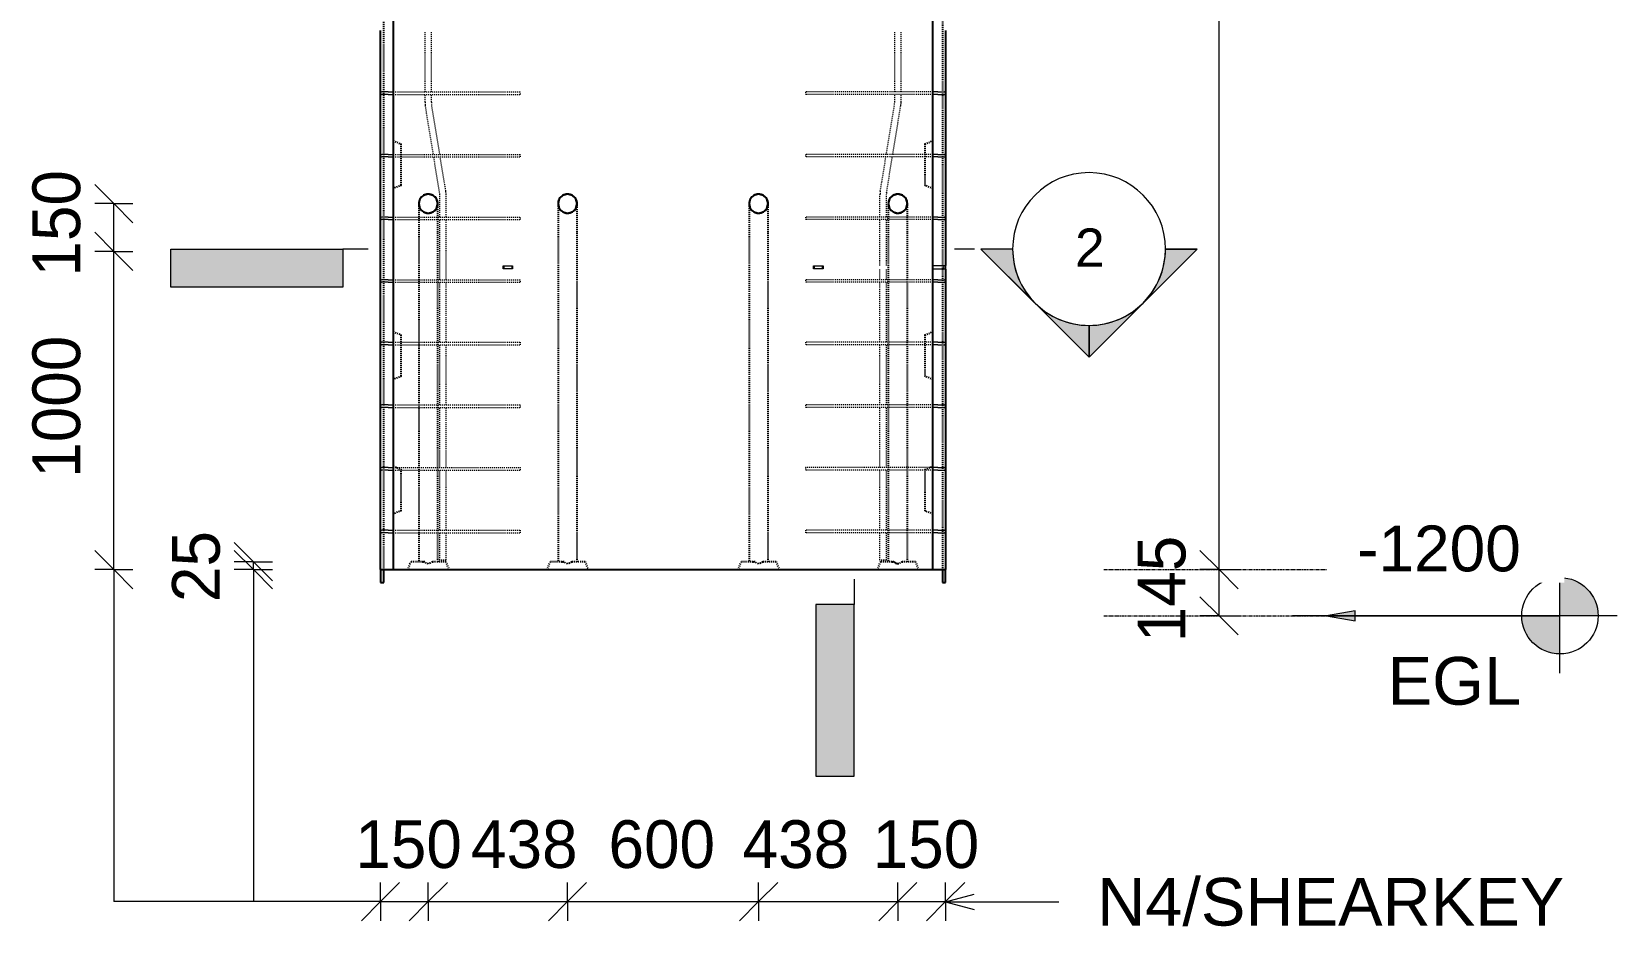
# Model space of a CAD drawing. Header units: millimetres. Extents: x -7053 to 9803, y -2516 to 13195.
# Drawn here: x -1802 to 3179, y -2516 to 295 of the extents above; entities that cross this region are included whole.
import ezdxf

# ---------------------------------------------------------------- set-up
doc = ezdxf.new("R2010")
doc.units = ezdxf.units.MM
doc.linetypes.add('Dash', pattern=[6.36, 3.18, -3.18])
doc.linetypes.add('Overhead', pattern=[3.97, 2.38, -1.59])
for name, color, linetype, lineweight in [('A-ANNO-DIMS', 211, 'Continuous', 9), ('A-ANNO-DIMS-60', 211, 'Continuous', 9), ('A-DETL-MBND', 5, 'Continuous', 18), ('A-FLOR-OVHD', 1, 'Overhead', 18), ('A-GENM', 13, 'Continuous', 18), ('A-WALL', 113, 'Continuous', 25), ('A-WALL-HDLN', 110, 'Dash', 25), ('G-ANNO-DIMS', 111, 'Continuous', 9), ('G-ANNO-SYMB', 111, 'Continuous', 9), ('G-ANNO-TEXT', 231, 'Continuous', 9), ('S-RBAR', 171, 'Continuous', 18)]:
    doc.layers.add(name, color=color, linetype=linetype, lineweight=lineweight)
doc.styles.add('Arial', font='arial.ttf', dxfattribs={"height": 120})
doc.styles.add('Arial_1', font='arial.ttf', dxfattribs={"height": 150})
doc.styles.add('Arial_2', font='arial.ttf', dxfattribs={"height": 144})
doc.styles.add('Nirmala UI Semilight', font='NirmalaS.ttf', dxfattribs={"height": 150})
doc.dimstyles.new('Arrow_Filled_-_2_5_NI_UI', dxfattribs={"dimscale": 304.8, "dimtxt": 157.104592, "dimasz": 0.393701, "dimexe": 0.19685, "dimexo": 0.0625, "dimgap": 0.19685, "dimtad": 1, "dimdec": 0, "dimzin": 0, "dimdsep": 46, "dimtxsty": 'Nirmala UI Semilight', "dimblk1": 'OBLIQUE', "dimblk2": 'OBLIQUE', "dimsah": 1, "dimcen": 0.09, "dimazin": 0, "dimtfac": 1, "dimtdec": 4, "dimtix": 1, "dimtmove": 0, "dimatfit": 3, "dimfxl": 0.19685, "dimfxlon": 1, "dimtvp": 1, "dimtolj": 1, "dimtzin": 0, "dimarcsym": 2})
doc.dimstyles.new('Arrow_Filled_-_2_5_NI_UI_1', dxfattribs={"dimscale": 304.8, "dimtxt": 157.104592, "dimasz": 0.393701, "dimexe": 0.19685, "dimexo": 0.0625, "dimgap": 0.19685, "dimtad": 1, "dimdec": 0, "dimzin": 0, "dimdsep": 46, "dimtxsty": 'Nirmala UI Semilight', "dimblk1": 'OBLIQUE', "dimblk2": 'OBLIQUE', "dimsah": 1, "dimcen": 0.09, "dimazin": 0, "dimtfac": 1, "dimtdec": 4, "dimtix": 1, "dimtmove": 2, "dimatfit": 3, "dimfxl": 0.19685, "dimfxlon": 1, "dimtvp": 1, "dimtolj": 1, "dimtzin": 0, "dimarcsym": 2})

# ---------------------------------------------------------------- blocks, each defined once
blk = doc.blocks.new('RR spread anchor face based - RR-SA-2_5-150-1726819-Elevation Front')
at = {"layer": 'A-GENM'}
for p, q in [((-326.2, 6755), (-323.7, 6755)), ((-326.2, 6745), (-326.2, 6755)), ((-323.7, 6745), (-326.2, 6745)), ((-323.7, 6755), (-298.7, 6755)), ((-323.7, 6755), (-323.7, 6745)), ((-298.7, 6745), (-323.7, 6745)), ((-298.7, 6755), (-296.2, 6755)), ((-298.7, 6755), (-298.7, 6745)), ((-296.2, 6745), (-298.7, 6745)), ((-296.2, 6755), (-296.2, 6745))]:
    blk.add_line(p, q, dxfattribs=at)
blk = doc.blocks.new('RR spread anchor face based - RR-SA-4_0-320-1726835-Elevation Front')
at = {"layer": 'A-GENM'}
for p, q in [((1028.8, 6756), (1063.8, 6756)), ((1063.8, 6744), (1028.8, 6744)), ((1063.8, 6756), (1068.8, 6756)), ((1063.8, 6744), (1063.8, 6756)), ((1068.8, 6744), (1063.8, 6744)), ((1068.8, 6756), (1068.8, 6744))]:
    blk.add_line(p, q, dxfattribs=at)
blk = doc.blocks.new('Detail View - M_Section Tail - Filled Horizontal-14034-Elevation Front')
at = {"layer": 'G-ANNO-SYMB'}
blk.add_hatch(color=256, dxfattribs=at).paths.add_polyline_path([(-824.4, -507.6), (-824.4, -387.6), (-1364.4, -387.6), (-1364.4, -507.6)])
for p, q in [((-1364.4, -507.6), (-1364.4, -387.6)), ((-1364.4, -387.6), (-824.4, -387.6)), ((-824.4, -387.6), (-824.4, -507.6)), ((-824.4, -507.6), (-1364.4, -507.6))]:
    blk.add_line(p, q, dxfattribs=at)
blk = doc.blocks.new('Detail View - M_Section Head - Filled SHOP DWG-1002450-Elevation Front')
at = {"layer": 'G-ANNO-SYMB'}
h = blk.add_hatch(color=256, dxfattribs=at)
edge = h.paths.add_edge_path()
edge.add_line((1179.9, -387.6), (1279.3, -387.6))
edge.add_arc((1519.3, -387.6), 240, 180, 225)
edge.add_line((1349.6, -557.4), (1179.9, -387.6))
h = blk.add_hatch(color=256, dxfattribs=at)
edge = h.paths.add_edge_path()
edge.add_line((1858.7, -387.6), (1689, -557.4))
edge.add_arc((1519.3, -387.6), 240, 315, 360)
edge.add_line((1759.3, -387.6), (1858.7, -387.6))
h = blk.add_hatch(color=256, dxfattribs=at)
edge = h.paths.add_edge_path()
edge.add_line((1519.3, -727.1), (1349.6, -557.4))
edge.add_arc((1519.3, -387.6), 240, 225, 270)
edge.add_line((1519.3, -627.6), (1519.3, -727.1))
h = blk.add_hatch(color=256, dxfattribs=at)
edge = h.paths.add_edge_path()
edge.add_line((1519.3, -727.1), (1519.3, -627.6))
edge.add_arc((1519.3, -387.6), 240, 270, 315)
edge.add_line((1689, -557.4), (1519.3, -727.1))
for p, q in [((1519.3, -727.1), (1179.9, -387.6)), ((1279.3, -387.6), (1179.9, -387.6)), ((1179.9, -387.6), (1349.6, -557.4)), ((1279.3, -387.6), (1179.9, -387.6)), ((1519.3, -727.1), (1858.7, -387.6)), ((1689, -557.4), (1858.7, -387.6)), ((1759.3, -387.6), (1858.7, -387.6)), ((1858.7, -387.6), (1759.3, -387.6)), ((1349.6, -557.4), (1519.3, -727.1)), ((1519.3, -727.1), (1689, -557.4)), ((1519.3, -627.6), (1519.3, -727.1)), ((1519.3, -727.1), (1519.3, -627.6))]:
    blk.add_line(p, q, dxfattribs=at)
for start, end in [(360, 180), (180, 360), (180, 225), (315, 0), (225, 270), (270, 315)]:
    blk.add_arc((1519.3, -387.6), 240, start, end, dxfattribs=at)
blk = doc.blocks.new('DIMBLOCK66-Elevation Front')
at = {"layer": 'A-ANNO-DIMS-60'}
for p, q in [((-1543.9, -395), (-1603.9, -335)), ((-1543.9, -395), (-1603.9, -395)), ((-1543.9, -1395), (-1543.9, -395)), ((-1543.9, -395), (-1483.9, -455)), ((-1543.9, -395), (-1483.9, -395)), ((-1543.9, -1395), (-1603.9, -1335)), ((-1543.9, -1395), (-1603.9, -1395)), ((-1543.9, -1395), (-1483.9, -1455)), ((-1543.9, -1395), (-1483.9, -1395))]:
    blk.add_line(p, q, dxfattribs=at)
at = {"layer": 'A-ANNO-DIMS-60', "color": 0, "insert": (-1799.6, -1106.4), "char_height": 150, "width": 507.305, "attachment_point": 1, "rotation": 90, "line_spacing_factor": 1.142579, "style": 'Nirmala UI Semilight'}
blk.add_mtext('1000', dxfattribs=at)
blk = doc.blocks.new('_Oblique')
at = {"color": 0, "linetype": 'ByBlock', "lineweight": -2}
blk.add_line((-0.5, -0.5), (0.5, 0.5), dxfattribs=at)
blk = doc.blocks.new('DIMBLOCK67-Elevation Front')
at = {"layer": 'A-ANNO-DIMS-60'}
for p, q in [((-1543.9, -245), (-1603.9, -185)), ((-1543.9, -245), (-1603.9, -245)), ((-1543.9, -395), (-1543.9, -245)), ((-1543.9, -245), (-1483.9, -305)), ((-1543.9, -245), (-1483.9, -245)), ((-1543.9, -395), (-1603.9, -335)), ((-1543.9, -395), (-1603.9, -395)), ((-1543.9, -395), (-1483.9, -455)), ((-1543.9, -395), (-1483.9, -395))]:
    blk.add_line(p, q, dxfattribs=at)
at = {"layer": 'A-ANNO-DIMS-60', "color": 0, "insert": (-1799.6, -474.2), "char_height": 150, "width": 370.196, "attachment_point": 1, "rotation": 90, "line_spacing_factor": 1.142579, "style": 'Nirmala UI Semilight'}
blk.add_mtext('150', dxfattribs=at)
blk = doc.blocks.new('DIMBLOCK68-Elevation Front')
at = {"layer": 'A-ANNO-DIMS-60'}
for p, q in [((-1105.4, -1370), (-1165.4, -1310)), ((-1105.4, -1395), (-1165.4, -1335)), ((-1105.4, -1370), (-1165.4, -1370)), ((-1105.4, -1395), (-1105.4, -1370)), ((-1105.4, -1370), (-1045.4, -1430)), ((-1105.4, -1370), (-1045.4, -1370)), ((-1105.4, -1395), (-1165.4, -1395)), ((-1105.4, -1395), (-1045.4, -1455)), ((-1105.4, -1395), (-1045.4, -1395))]:
    blk.add_line(p, q, dxfattribs=at)
at = {"layer": 'A-ANNO-DIMS-60', "color": 0, "insert": (-1361.1, -1496.8), "char_height": 150, "width": 274.219, "attachment_point": 1, "rotation": 90, "line_spacing_factor": 1.142579, "style": 'Nirmala UI Semilight'}
blk.add_mtext('25', dxfattribs=at)
blk = doc.blocks.new('DIMBLOCK69-Elevation Front')
at = {"layer": 'A-ANNO-DIMS-60'}
for p, q in [((-706.2, -2438.1), (-646.2, -2378.1)), ((-706.2, -2438.1), (-706.2, -2378.1)), ((-556.2, -2438.1), (-496.2, -2378.1)), ((-556.2, -2438.1), (-556.2, -2378.1)), ((-706.2, -2438.1), (-766.2, -2498.1)), ((-706.2, -2438.1), (-556.2, -2438.1)), ((-706.2, -2438.1), (-706.2, -2498.1)), ((-556.2, -2438.1), (-616.2, -2498.1)), ((-556.2, -2438.1), (-556.2, -2498.1))]:
    blk.add_line(p, q, dxfattribs=at)
at = {"layer": 'A-ANNO-DIMS-60', "color": 0, "insert": (-785.4, -2182.4), "char_height": 150, "width": 370.196, "attachment_point": 1, "line_spacing_factor": 1.142579, "style": 'Nirmala UI Semilight'}
blk.add_mtext('150', dxfattribs=at)
blk = doc.blocks.new('DIMBLOCK70-Elevation Front')
at = {"layer": 'A-ANNO-DIMS-60'}
for p, q in [((-556.2, -2438.1), (-496.2, -2378.1)), ((-556.2, -2438.1), (-556.2, -2378.1)), ((-118.7, -2438.1), (-58.7, -2378.1)), ((-118.7, -2438.1), (-118.7, -2378.1)), ((-556.2, -2438.1), (-616.2, -2498.1)), ((-556.2, -2438.1), (-118.7, -2438.1)), ((-556.2, -2438.1), (-556.2, -2498.1)), ((-118.7, -2438.1), (-178.7, -2498.1)), ((-118.7, -2438.1), (-118.7, -2498.1))]:
    blk.add_line(p, q, dxfattribs=at)
at = {"layer": 'A-ANNO-DIMS-60', "color": 0, "insert": (-421.9, -2182.4), "char_height": 150, "width": 414.756, "attachment_point": 1, "line_spacing_factor": 1.142579, "style": 'Nirmala UI Semilight'}
blk.add_mtext('438', dxfattribs=at)
blk = doc.blocks.new('DIMBLOCK71-Elevation Front')
at = {"layer": 'A-ANNO-DIMS-60'}
for p, q in [((-118.7, -2438.1), (-58.7, -2378.1)), ((-118.7, -2438.1), (-118.7, -2378.1)), ((481.3, -2438.1), (541.3, -2378.1)), ((481.3, -2438.1), (481.3, -2378.1)), ((-118.7, -2438.1), (-178.7, -2498.1)), ((-118.7, -2438.1), (481.3, -2438.1)), ((-118.7, -2438.1), (-118.7, -2498.1)), ((481.3, -2438.1), (421.3, -2498.1)), ((481.3, -2438.1), (481.3, -2498.1))]:
    blk.add_line(p, q, dxfattribs=at)
at = {"layer": 'A-ANNO-DIMS-60', "color": 0, "insert": (9.9, -2182.4), "char_height": 150, "width": 411.328, "attachment_point": 1, "line_spacing_factor": 1.142579, "style": 'Nirmala UI Semilight'}
blk.add_mtext('600', dxfattribs=at)
blk = doc.blocks.new('DIMBLOCK72-Elevation Front')
at = {"layer": 'A-ANNO-DIMS-60'}
for p, q in [((481.3, -2438.1), (541.3, -2378.1)), ((481.3, -2438.1), (481.3, -2378.1)), ((918.8, -2438.1), (978.8, -2378.1)), ((918.8, -2438.1), (918.8, -2378.1)), ((481.3, -2438.1), (421.3, -2498.1)), ((481.3, -2438.1), (918.8, -2438.1)), ((481.3, -2438.1), (481.3, -2498.1)), ((918.8, -2438.1), (858.8, -2498.1)), ((918.8, -2438.1), (918.8, -2498.1))]:
    blk.add_line(p, q, dxfattribs=at)
at = {"layer": 'A-ANNO-DIMS-60', "color": 0, "insert": (431.3, -2182.4), "char_height": 150, "width": 414.756, "attachment_point": 1, "line_spacing_factor": 1.142579, "style": 'Nirmala UI Semilight'}
blk.add_mtext('438', dxfattribs=at)
blk = doc.blocks.new('DIMBLOCK73-Elevation Front')
at = {"layer": 'A-ANNO-DIMS-60'}
for p, q in [((918.8, -2438.1), (978.8, -2378.1)), ((918.8, -2438.1), (918.8, -2378.1)), ((1068.8, -2438.1), (1128.8, -2378.1)), ((1068.8, -2438.1), (1068.8, -2378.1)), ((918.8, -2438.1), (858.8, -2498.1)), ((918.8, -2438.1), (1068.8, -2438.1)), ((918.8, -2438.1), (918.8, -2498.1)), ((1068.8, -2438.1), (1008.8, -2498.1)), ((1068.8, -2438.1), (1068.8, -2498.1))]:
    blk.add_line(p, q, dxfattribs=at)
at = {"layer": 'A-ANNO-DIMS-60', "color": 0, "insert": (839.6, -2182.4), "char_height": 150, "width": 370.196, "attachment_point": 1, "line_spacing_factor": 1.142579, "style": 'Nirmala UI Semilight'}
blk.add_mtext('150', dxfattribs=at)
blk = doc.blocks.new('DIMBLOCK79-Elevation Front')
at = {"layer": 'A-ANNO-DIMS-60'}
for p, q in [((1927.7, -1395), (1867.7, -1335)), ((1927.7, -1395), (1867.7, -1395)), ((1927.7, -1540), (1927.7, -1395)), ((1927.7, -1395), (1987.7, -1455)), ((1927.7, -1395), (1987.7, -1395)), ((1927.7, -1540), (1867.7, -1480)), ((1927.7, -1540), (1867.7, -1540)), ((1927.7, -1540), (1987.7, -1600)), ((1927.7, -1540), (1987.7, -1540))]:
    blk.add_line(p, q, dxfattribs=at)
at = {"layer": 'A-ANNO-DIMS-60', "color": 0, "insert": (1672, -1623.2), "char_height": 150, "width": 373.623, "attachment_point": 1, "rotation": 90, "line_spacing_factor": 1.142579, "style": 'Nirmala UI Semilight'}
blk.add_mtext('145', dxfattribs=at)
blk = doc.blocks.new('DIMBLOCK80-Elevation Front')
at = {"layer": 'A-ANNO-DIMS-60'}
for p, q in [((1927.7, 3660), (1867.7, 3720)), ((1927.7, 3660), (1867.7, 3660)), ((1927.7, -1395), (1927.7, 3660)), ((1927.7, 3660), (1987.7, 3600)), ((1927.7, 3660), (1987.7, 3660)), ((1927.7, -1395), (1867.7, -1335)), ((1927.7, -1395), (1867.7, -1395)), ((1927.7, -1395), (1987.7, -1455)), ((1927.7, -1395), (1987.7, -1395))]:
    blk.add_line(p, q, dxfattribs=at)
at = {"layer": 'A-ANNO-DIMS-60', "color": 0, "insert": (1672, 904), "char_height": 150, "width": 548.438, "attachment_point": 1, "rotation": 90, "line_spacing_factor": 1.142579, "style": 'Nirmala UI Semilight'}
blk.add_mtext('5055', dxfattribs=at)
blk = doc.blocks.new('Spot Elevations - M_Spot Elevation - Target Filled-10609-Elevation Front')
at = {"layer": 'G-ANNO-DIMS'}
h = blk.add_hatch(color=256, dxfattribs=at)
edge = h.paths.add_edge_path()
edge.add_line((2998.6, -1540), (3118.6, -1540))
edge.add_arc((2998.6, -1540), 120, 0, 90)
edge.add_line((2998.6, -1420), (2998.6, -1540))
h = blk.add_hatch(color=256, dxfattribs=at)
edge = h.paths.add_edge_path()
edge.add_line((2998.6, -1540), (2878.6, -1540))
edge.add_arc((2998.6, -1540), 120, 180, 270)
edge.add_line((2998.6, -1660), (2998.6, -1540))
for p, q in [((2998.6, -1720), (2998.6, -1360)), ((3178.6, -1540), (2158.6, -1540))]:
    blk.add_line(p, q, dxfattribs=at)
blk.add_circle((2998.6, -1540), 120, dxfattribs=at)

msp = doc.modelspace()

# ---------------------------------------------------------------- hatches: boundary and pattern name
at = {"layer": 'G-ANNO-DIMS'}
msp.add_hatch(color=256, dxfattribs=at).paths.add_polyline_path([(2265.3, -1540), (2355.3, -1555.9), (2355.3, -1524.1)])

# ---------------------------------------------------------------- linework, layer by layer
at = {"layer": 'A-DETL-MBND'}
for p, q in [((-1543.9, -1395), (-1543.9, -2438.1)), ((-1105.4, -1395), (-1105.4, -2438.1)), ((-706.2, -2438.1), (-1543.9, -2438.1))]:
    msp.add_line(p, q, dxfattribs=at)
at = {"layer": 'A-FLOR-OVHD'}
for p, q in [((1565.3, -1395), (2265.3, -1395)), ((1565.3, -1540), (2265.3, -1540))]:
    msp.add_line(p, q, dxfattribs=at)
at = {"layer": 'A-GENM', "lineweight": 25}
for p, q in [((-706.2, -1395), (-706.2, -1435)), ((-706.2, -1435), (-696.2, -1435)), ((-696.2, -1435), (-696.2, -1395)), ((1058.8, -1395), (1058.8, -1435)), ((1058.8, -1435), (1068.8, -1435)), ((1068.8, -1435), (1068.8, -1395))]:
    msp.add_line(p, q, dxfattribs=at)
at = {"layer": 'A-WALL'}
for p, q in [((-666.2, 7060), (-666.2, -1395)), ((1028.8, -1395), (1028.8, 7060)), ((-706.2, 102.8), (-706.2, 298.8)), ((1068.8, 298.8), (1068.8, 102.8)), ((-706.2, -94), (-706.2, 102.1)), ((1068.8, 102.1), (1068.8, -94)), ((-706.2, -290.7), (-706.2, -94.7)), ((1068.8, -94.7), (1068.8, -290.7)), ((-706.2, -487.5), (-706.2, -291.5)), ((1068.8, -291.5), (1068.8, -439)), ((-706.2, -684.3), (-706.2, -488.3)), ((1068.8, -451), (1068.8, -487.5)), ((1068.8, -488.3), (1068.8, -684.3)), ((-706.2, -881.1), (-706.2, -685)), ((1068.8, -685), (1068.8, -881.1)), ((-706.2, -1077.8), (-706.2, -881.8)), ((1068.8, -881.8), (1068.8, -1077.8)), ((-706.2, -1274.6), (-706.2, -1078.6)), ((1068.8, -1078.6), (1068.8, -1274.6)), ((-706.2, -1395), (-706.2, -1275.4)), ((1068.8, -1275.4), (1068.8, -1395)), ((-706.2, -1395), (1068.8, -1395))]:
    msp.add_line(p, q, dxfattribs=at)
at = {"layer": 'A-WALL', "flags": 128}
for points in [[(-556.2, -215), (-571.2, -219), (-582.2, -230.1), (-586.2, -245)], [(-586.2, -245), (-582.2, -260), (-571.1, -271), (-556.2, -275)], [(-526.2, -245), (-530.2, -230), (-541.3, -219), (-556.2, -215)], [(-556.2, -275), (-541.2, -271), (-530.2, -259.9), (-526.2, -245)], [(-526.2, -250.7), (-526.2, -245.1), (-526.2, -245)], [(-118.7, -215), (-133.7, -219), (-144.7, -230.1), (-148.7, -245)], [(-148.7, -245), (-144.7, -260), (-133.6, -271), (-118.7, -275)], [(-88.7, -245), (-92.7, -230), (-103.8, -219), (-118.7, -215)], [(-118.7, -275), (-103.7, -271), (-92.7, -259.9), (-88.7, -245)], [(-88.7, -250.7), (-88.7, -245.1), (-88.7, -245)], [(481.3, -215), (466.3, -219), (455.3, -230.1), (451.3, -245)], [(451.3, -245), (455.3, -260), (466.4, -271), (481.3, -275)], [(511.3, -245), (507.3, -230), (496.2, -219), (481.3, -215)], [(481.3, -275), (496.3, -271), (507.3, -259.9), (511.3, -245)], [(511.3, -250.7), (511.3, -245.1), (511.3, -245)], [(918.8, -215), (903.8, -219), (892.8, -230.1), (888.8, -245)], [(888.8, -245), (892.8, -260), (903.9, -271), (918.8, -275)], [(948.8, -245), (944.8, -230), (933.7, -219), (918.8, -215)], [(918.8, -275), (933.8, -271), (944.8, -259.9), (948.8, -245)], [(948.8, -250.7), (948.8, -245.1), (948.8, -245)]]:
    msp.add_lwpolyline(points, dxfattribs=at)
at = {"layer": 'A-WALL'}
for centre, start, end in [((-556.2, -245), 150.6728, 179.6194), ((-556.2, -245), 180.4246, 209.7233), ((-556.2, -245), 120.8303, 149.6053), ((-556.2, -245), 90.7225, 119.4223), ((-556.2, -245), 61.0187, 89.2664), ((-556.2, -245), 30.8311, 59.6045), ((-556.2, -245), 0.3778, 29.7706), ((-556.2, -245), 330.719, 359.5722), ((-118.7, -245), 150.6728, 179.6194), ((-118.7, -245), 180.4246, 209.7233), ((-118.7, -245), 120.8303, 149.6053), ((-118.7, -245), 90.7225, 119.4223), ((-118.7, -245), 61.0187, 89.2664), ((-118.7, -245), 30.8311, 59.6045), ((-118.7, -245), 0.3778, 29.7706), ((-118.7, -245), 330.719, 359.5722), ((481.3, -245), 150.6728, 179.6194), ((481.3, -245), 180.4246, 209.7233), ((481.3, -245), 120.8303, 149.6053), ((481.3, -245), 90.7225, 119.4223), ((481.3, -245), 61.0187, 89.2664), ((481.3, -245), 30.8311, 59.6045), ((481.3, -245), 0.3778, 29.7706), ((481.3, -245), 330.719, 359.5722), ((918.8, -245), 150.6728, 179.6194), ((918.8, -245), 180.4246, 209.7233), ((918.8, -245), 120.8303, 149.6053), ((918.8, -245), 90.7225, 119.4223), ((918.8, -245), 61.0187, 89.2664), ((918.8, -245), 30.8311, 59.6045), ((918.8, -245), 0.3778, 29.7706), ((918.8, -245), 330.719, 359.5722), ((-556.2, -245), 210.813, 239.6231), ((-556.2, -245), 241.0171, 269.268), ((-556.2, -245), 270.7209, 299.4239), ((-556.2, -245), 300.812, 329.6241), ((-118.7, -245), 210.813, 239.6231), ((-118.7, -245), 241.0171, 269.268), ((-118.7, -245), 270.7209, 299.4239), ((-118.7, -245), 300.812, 329.6241), ((481.3, -245), 210.813, 239.6231), ((481.3, -245), 241.0171, 269.268), ((481.3, -245), 270.7209, 299.4239), ((481.3, -245), 300.812, 329.6241), ((918.8, -245), 210.813, 239.6231), ((918.8, -245), 241.0171, 269.268), ((918.8, -245), 270.7209, 299.4239), ((918.8, -245), 300.812, 329.6241)]:
    msp.add_arc(centre, 30, start, end, dxfattribs=at)
at = {"layer": 'A-WALL-HDLN'}
for p, q in [((-696.2, -1394.9), (-696.2, 3650)), ((1058.8, 3650), (1058.8, -1395)), ((-666.2, -47.5), (-641.2, -57.5)), ((1003.8, -57.5), (1028.8, -47.5)), ((-641.2, -187.5), (-641.2, -57.5)), ((1003.8, -57.5), (1003.8, -187.5)), ((-641.2, -187.5), (-666.2, -197.5)), ((1028.8, -197.5), (1003.8, -187.5)), ((-586.2, -335), (-586.2, -1370)), ((-526.2, -1370), (-526.2, -335)), ((-148.7, -335), (-148.7, -1370)), ((-88.7, -1370), (-88.7, -335)), ((451.3, -335), (451.3, -1370)), ((511.3, -1370), (511.3, -335)), ((888.8, -335), (888.8, -1370)), ((948.8, -1370), (948.8, -335)), ((-666.2, -647.5), (-641.2, -657.5)), ((-641.2, -787.5), (-641.2, -657.5)), ((1003.8, -657.5), (1028.8, -647.5)), ((1003.8, -657.5), (1003.8, -787.5)), ((-641.2, -787.5), (-666.2, -797.5)), ((1028.8, -797.5), (1003.8, -787.5)), ((-666.2, -1070), (-641.2, -1080)), ((-641.2, -1210), (-641.2, -1080)), ((1003.8, -1080), (1028.8, -1070)), ((1003.8, -1080), (1003.8, -1210)), ((-641.2, -1210), (-666.2, -1220)), ((1028.8, -1220), (1003.8, -1210)), ((-611.2, -1370), (-621.2, -1395)), ((-568.2, -1370), (-611.2, -1370)), ((-574.8, -1370), (-568.2, -1370)), ((-544.2, -1370), (-537.6, -1370)), ((-501.2, -1370), (-544.2, -1370)), ((-501.2, -1370), (-491.2, -1395)), ((-173.7, -1370), (-183.7, -1395)), ((-130.7, -1370), (-173.7, -1370)), ((-137.3, -1370), (-130.7, -1370)), ((-106.7, -1370), (-100.1, -1370)), ((-63.7, -1370), (-106.7, -1370)), ((-63.7, -1370), (-53.7, -1395)), ((426.3, -1370), (416.3, -1395)), ((469.3, -1370), (426.3, -1370)), ((462.7, -1370), (469.3, -1370)), ((493.3, -1370), (499.9, -1370)), ((536.3, -1370), (493.3, -1370)), ((536.3, -1370), (546.3, -1395)), ((863.8, -1370), (853.8, -1395)), ((906.5, -1370), (863.8, -1370)), ((899.9, -1370), (906.5, -1370)), ((906.5, -1370), (907.1, -1370)), ((930.5, -1370), (931.1, -1370)), ((931.1, -1370), (937.7, -1370)), ((973.8, -1370), (931.1, -1370)), ((973.8, -1370), (983.8, -1395))]:
    msp.add_line(p, q, dxfattribs=at)
at = {"layer": 'A-WALL-HDLN', "flags": 128}
for points in [[(-586.2, -245.4), (-586.2, -249.1), (-586.2, -261), (-586.2, -279.7), (-586.2, -303.4), (-586.2, -330), (-586.2, -335)], [(-148.7, -245.4), (-148.7, -249.1), (-148.7, -261), (-148.7, -279.7), (-148.7, -303.4), (-148.7, -330), (-148.7, -335)], [(451.3, -245.4), (451.3, -249.1), (451.3, -261), (451.3, -279.7), (451.3, -303.4), (451.3, -330), (451.3, -335)], [(888.8, -245.4), (888.8, -249.1), (888.8, -261), (888.8, -279.7), (888.8, -303.4), (888.8, -330), (888.8, -335)], [(-526.2, -335), (-526.2, -308.1), (-526.2, -283.7), (-526.2, -264), (-526.2, -250.7)], [(-88.7, -335), (-88.7, -308.1), (-88.7, -283.7), (-88.7, -264), (-88.7, -250.7)], [(511.3, -335), (511.3, -308.1), (511.3, -283.7), (511.3, -264), (511.3, -250.7)], [(948.8, -335), (948.8, -308.1), (948.8, -283.7), (948.8, -264), (948.8, -250.7)], [(-556.2, -1376.3), (-559.3, -1375.9), (-562.3, -1374.7), (-565.3, -1372.7), (-568.2, -1370)], [(-544.2, -1370), (-547.1, -1372.7), (-550.1, -1374.7), (-553.1, -1375.9), (-556.2, -1376.3)], [(-118.7, -1376.3), (-121.8, -1375.9), (-124.8, -1374.7), (-127.8, -1372.7), (-130.7, -1370)], [(-106.7, -1370), (-109.6, -1372.7), (-112.6, -1374.7), (-115.6, -1375.9), (-118.7, -1376.3)], [(481.3, -1376.3), (478.2, -1375.9), (475.2, -1374.7), (472.2, -1372.7), (469.3, -1370)], [(493.3, -1370), (490.4, -1372.7), (487.4, -1374.7), (484.4, -1375.9), (481.3, -1376.3)], [(918.8, -1376.6), (915.6, -1376.2), (912.5, -1374.9), (909.5, -1372.9), (906.5, -1370)], [(907.1, -1370), (909.9, -1372.6), (912.8, -1374.4), (915.8, -1375.5), (918.8, -1375.9)], [(918.8, -1375.9), (921.8, -1375.5), (924.8, -1374.4), (927.7, -1372.6), (930.5, -1370)], [(931.1, -1370), (928.1, -1372.9), (925.1, -1374.9), (922, -1376.2), (918.8, -1376.6)]]:
    msp.add_lwpolyline(points, dxfattribs=at)
at = {"layer": 'G-ANNO-DIMS'}
for p, q in [((2355.3, -1524.1), (2265.3, -1540)), ((2265.3, -1540), (2355.3, -1555.9)), ((2265.3, -1540), (2704.4, -1540)), ((2355.3, -1555.9), (2355.3, -1524.1)), ((2704.4, -1540), (2998.6, -1540))]:
    msp.add_line(p, q, dxfattribs=at)
at = {"layer": 'G-ANNO-SYMB'}
for p, q in [((-745.3, -387.6), (-824.4, -387.6)), ((1159.3, -387.6), (1096.5, -387.6)), ((781.2, -1425.2), (781.2, -1504.3))]:
    msp.add_line(p, q, dxfattribs=at)
at = {"layer": 'G-ANNO-TEXT', "color": 7}
for q in [(1158.9, -2414.3), (1158.9, -2462.6), (1424.7, -2438.4)]:
    msp.add_line((1068.9, -2438.4), q, dxfattribs=at)
at = {"layer": 'S-RBAR', "linetype": 'Dash'}
for p, q in [((-566.2, 106.4), (-566.2, 295.2)), ((-546.2, 106.4), (-546.2, 295.2)), ((908.8, 106.4), (908.8, 295.2)), ((928.8, 106.4), (928.8, 295.2)), ((-666.1, 106.4), (-266.2, 106.4)), ((-266.2, 98.4), (-266.2, 106.4)), ((1028.8, 106.4), (628.8, 106.4)), ((628.8, 106.4), (628.8, 98.4)), ((-666.1, 98.4), (-266.2, 98.4)), ((-566.2, 73.5), (-566.2, 98.4)), ((-540.2, -90.3), (-565.3, 63)), ((-546.2, 73.5), (-546.2, 98.4)), ((-519.9, -90.3), (-545.6, 66.3)), ((1028.8, 98.4), (628.8, 98.4)), ((882.6, -90.3), (908.2, 66.3)), ((902.8, -90.3), (927.9, 63)), ((908.8, 73.5), (908.8, 98.4)), ((928.8, 73.5), (928.8, 98.4)), ((-666.1, -90.3), (-266.2, -90.3)), ((-666.1, -98.3), (-266.2, -98.3)), ((-520.7, -209.5), (-538.9, -98.3)), ((-500.9, -206.3), (-518.6, -98.3)), ((-266.2, -98.3), (-266.2, -90.3)), ((1028.8, -90.3), (628.8, -90.3)), ((628.8, -90.3), (628.8, -98.3)), ((1028.8, -98.3), (628.8, -98.3)), ((863.6, -206.3), (881.2, -98.3)), ((883.3, -209.5), (901.5, -98.3)), ((-520.1, -287.1), (-520.1, -216.8)), ((-500.1, -287.1), (-500.1, -216.8)), ((862.7, -287.1), (862.7, -216.8)), ((882.7, -287.1), (882.7, -216.8)), ((-666.1, -287.1), (-266.2, -287.1)), ((-666.1, -295.1), (-266.2, -295.1)), ((-520.1, -483.9), (-520.1, -295.1)), ((-500.1, -483.9), (-500.1, -295.1)), ((-266.2, -295.1), (-266.2, -287.1)), ((1028.8, -287.1), (628.8, -287.1)), ((628.8, -287.1), (628.8, -295.1)), ((1028.8, -295.1), (628.8, -295.1)), ((862.7, -439), (862.7, -295.1)), ((882.7, -439), (882.7, -295.1)), ((-666.1, -483.9), (-266.2, -483.9)), ((-666.1, -491.9), (-266.2, -491.9)), ((-520.1, -680.7), (-520.1, -491.9)), ((-500.1, -680.7), (-500.1, -491.9)), ((-266.2, -491.9), (-266.2, -483.9)), ((1028.8, -483.9), (628.8, -483.9)), ((628.8, -483.9), (628.8, -491.9)), ((1028.8, -491.9), (628.8, -491.9)), ((862.7, -483.9), (862.7, -451)), ((862.7, -680.7), (862.7, -491.9)), ((882.7, -483.9), (882.7, -451)), ((882.7, -680.7), (882.7, -491.9)), ((-666.1, -680.7), (-266.2, -680.7)), ((-666.1, -688.7), (-266.2, -688.7)), ((-520.1, -877.4), (-520.1, -688.7)), ((-500.1, -877.4), (-500.1, -688.7)), ((-266.2, -688.7), (-266.2, -680.7)), ((1028.8, -680.7), (628.8, -680.7)), ((628.8, -680.7), (628.8, -688.7)), ((1028.8, -688.7), (628.8, -688.7)), ((862.7, -877.4), (862.7, -688.7)), ((882.7, -877.4), (882.7, -688.7)), ((-666.1, -877.4), (-266.2, -877.4)), ((-666.1, -885.4), (-266.2, -885.4)), ((-520.1, -1074.2), (-520.1, -885.4)), ((-500.1, -1074.2), (-500.1, -885.4)), ((-266.2, -885.4), (-266.2, -877.4)), ((1028.8, -877.4), (628.8, -877.4)), ((628.8, -877.4), (628.8, -885.4)), ((1028.8, -885.4), (628.8, -885.4)), ((862.7, -1074.2), (862.7, -885.4)), ((882.7, -1074.2), (882.7, -885.4)), ((-666.1, -1074.2), (-655.8, -1074.2)), ((-666.1, -1082.2), (-266.2, -1082.2)), ((-655.5, -1074.2), (-266.2, -1074.2)), ((-520.1, -1271), (-520.1, -1082.2)), ((-500.1, -1271), (-500.1, -1082.2)), ((-266.2, -1082.2), (-266.2, -1074.2)), ((1018.1, -1074.2), (628.8, -1074.2)), ((628.8, -1074.2), (628.8, -1082.2)), ((1028.8, -1082.2), (628.8, -1082.2)), ((862.7, -1271), (862.7, -1082.2)), ((882.7, -1271), (882.7, -1082.2)), ((1028.8, -1074.2), (1018.4, -1074.2)), ((-666.1, -1271), (-266.2, -1271)), ((-666.1, -1279), (-266.2, -1279)), ((-520.1, -1365), (-520.1, -1279)), ((-500.1, -1365), (-500.1, -1279)), ((-266.2, -1279), (-266.2, -1271)), ((1028.8, -1271), (628.8, -1271)), ((628.8, -1271), (628.8, -1279)), ((1028.8, -1279), (628.8, -1279)), ((862.7, -1365), (862.7, -1279)), ((882.7, -1365), (882.7, -1279)), ((-500.1, -1365), (-520.1, -1365)), ((882.7, -1365), (862.7, -1365))]:
    msp.add_line(p, q, dxfattribs=at)
at = {"layer": 'S-RBAR'}
for p, q in [((-682.2, 106.4), (-702.2, 106.4)), ((-682.2, 106.4), (-666.2, 106.4)), ((1044.8, 106.4), (1028.8, 106.4)), ((1044.8, 106.4), (1064.8, 106.4)), ((-682.2, 98.4), (-702.2, 98.4)), ((-682.2, 98.4), (-666.2, 98.4)), ((1044.8, 98.4), (1028.8, 98.4)), ((1044.8, 98.4), (1064.8, 98.4)), ((-682.2, -90.3), (-702.2, -90.3)), ((-682.2, -98.3), (-702.2, -98.3)), ((-682.2, -90.3), (-666.2, -90.3)), ((-682.2, -98.3), (-666.2, -98.3)), ((1044.8, -90.3), (1028.8, -90.3)), ((1044.8, -98.3), (1028.8, -98.3)), ((1044.8, -90.3), (1064.8, -90.3)), ((1044.8, -98.3), (1064.8, -98.3)), ((-682.2, -287.1), (-702.2, -287.1)), ((-682.2, -295.1), (-702.2, -295.1)), ((-682.2, -287.1), (-666.2, -287.1)), ((-682.2, -295.1), (-666.2, -295.1)), ((1044.8, -287.1), (1028.8, -287.1)), ((1044.8, -295.1), (1028.8, -295.1)), ((1044.8, -287.1), (1064.8, -287.1)), ((1044.8, -295.1), (1064.8, -295.1)), ((-682.2, -483.9), (-702.2, -483.9)), ((-682.2, -491.9), (-702.2, -491.9)), ((-682.2, -483.9), (-666.2, -483.9)), ((-682.2, -491.9), (-666.2, -491.9)), ((1044.8, -483.9), (1028.8, -483.9)), ((1044.8, -491.9), (1028.8, -491.9)), ((1044.8, -483.9), (1064.8, -483.9)), ((1044.8, -491.9), (1064.8, -491.9)), ((-682.2, -680.7), (-702.2, -680.7)), ((-682.2, -688.7), (-702.2, -688.7)), ((-682.2, -680.7), (-666.2, -680.7)), ((-682.2, -688.7), (-666.2, -688.7)), ((1044.8, -680.7), (1028.8, -680.7)), ((1044.8, -688.7), (1028.8, -688.7)), ((1044.8, -680.7), (1064.8, -680.7)), ((1044.8, -688.7), (1064.8, -688.7)), ((-682.2, -877.4), (-702.2, -877.4)), ((-682.2, -885.4), (-702.2, -885.4)), ((-682.2, -877.4), (-666.2, -877.4)), ((-682.2, -885.4), (-666.2, -885.4)), ((1044.8, -877.4), (1028.8, -877.4)), ((1044.8, -885.4), (1028.8, -885.4)), ((1044.8, -877.4), (1064.8, -877.4)), ((1044.8, -885.4), (1064.8, -885.4)), ((-682.2, -1074.2), (-702.2, -1074.2)), ((-682.2, -1082.2), (-702.2, -1082.2)), ((-682.2, -1074.2), (-666.2, -1074.2)), ((-682.2, -1082.2), (-666.2, -1082.2)), ((1044.8, -1074.2), (1028.8, -1074.2)), ((1044.8, -1082.2), (1028.8, -1082.2)), ((1044.8, -1074.2), (1064.8, -1074.2)), ((1044.8, -1082.2), (1064.8, -1082.2)), ((-682.2, -1271), (-702.2, -1271)), ((-682.2, -1279), (-702.2, -1279)), ((-682.2, -1271), (-666.2, -1271)), ((-682.2, -1279), (-666.2, -1279)), ((1044.8, -1271), (1028.8, -1271)), ((1044.8, -1279), (1028.8, -1279)), ((1044.8, -1271), (1064.8, -1271)), ((1044.8, -1279), (1064.8, -1279))]:
    msp.add_line(p, q, dxfattribs=at)
for centre, start, end in [((-702.2, 102.4), 90, 270), ((1064.8, 102.4), 270, 90), ((-702.2, -94.3), 90, 270), ((1064.8, -94.3), 270, 90), ((-702.2, -291.1), 90, 270), ((1064.8, -291.1), 270, 90), ((-702.2, -487.9), 90, 270), ((1064.8, -487.9), 270, 90), ((-702.2, -684.7), 90, 270), ((1064.8, -684.7), 270, 90), ((-702.2, -881.4), 90, 270), ((1064.8, -881.4), 270, 90), ((-702.2, -1078.2), 90, 270), ((1064.8, -1078.2), 270, 90), ((-702.2, -1275), 90, 270), ((1064.8, -1275), 270, 90)]:
    msp.add_arc(centre, 4, start, end, dxfattribs=at)
at = {"layer": 'S-RBAR', "linetype": 'Dash'}
for centre, radius, start, end in [((-501.2, 73.5), 65, 180, 189.3048), ((-501.2, 73.5), 45, 180, 189.3048), ((863.8, 73.5), 45, 350.6952, 360), ((863.8, 73.5), 65, 350.6952, 0), ((-565.1, -216.8), 45, 360, 9.3048), ((-565.1, -216.8), 65, 360, 9.3048), ((927.7, -216.8), 65, 170.6952, 180), ((927.7, -216.8), 45, 170.6952, 180)]:
    msp.add_arc(centre, radius, start, end, dxfattribs=at)

# ---------------------------------------------------------------- block references
at = {"layer": 'A-GENM'}
for name, p in [('RR spread anchor face based - RR-SA-2_5-150-1726819-Elevation Front', (5, -7195)), ('RR spread anchor face based - RR-SA-2_5-150-1726819-Elevation Front', (980, -7195)), ('RR spread anchor face based - RR-SA-4_0-320-1726835-Elevation Front', (0, -7195))]:
    msp.add_blockref(name, p, dxfattribs=at)
at = {"layer": 'G-ANNO-DIMS'}
msp.add_blockref('Spot Elevations - M_Spot Elevation - Target Filled-10609-Elevation Front', (0, 0), dxfattribs=at)
at = {"layer": 'G-ANNO-SYMB'}
for name in ['Detail View - M_Section Head - Filled SHOP DWG-1002450-Elevation Front', 'Detail View - M_Section Tail - Filled Horizontal-14034-Elevation Front']:
    msp.add_blockref(name, (0, 0), dxfattribs=at)
at = {"layer": 'G-ANNO-SYMB', "extrusion": (0, 0, -1), "rotation": 90.00000000000077}
msp.add_blockref('Detail View - M_Section Tail - Filled Horizontal-14034-Elevation Front', (-1168.8, -679.9), dxfattribs=at)

# ---------------------------------------------------------------- texts
at = {"layer": 'G-ANNO-SYMB', "insert": (1475.3, -323), "char_height": 120, "width": 115.443, "attachment_point": 1, "style": 'Arial'}
msp.add_mtext('2', dxfattribs=at)
at = {"layer": 'G-ANNO-TEXT', "color": 7, "char_height": 150, "attachment_point": 1, "style": 'Arial_1'}
for s, insert, width in [('EGL ', (2457.3, -1669.3), 577.215), ('N4/SHEARKEY', (1544.7, -2363.4), 1770.126)]:
    msp.add_mtext(s, dxfattribs=dict(at, insert=insert, width=width))

# ---------------------------------------------------------------- dimensions: what is measured, and where the dimension line sits
at = {"layer": 'A-ANNO-DIMS'}
for base, p1, p2, override, picture, middle in [((1927.7, 3660), (1867.7, -1395), (1867.7, 3660), {"dimpost": '<>', "dimfxl": 5055}, 'DIMBLOCK80-Elevation Front', (1790.1, 1132.5)), ((-1543.9, -245), (-1483.9, -395), (-1483.9, -245), {"dimpost": '<>', "dimfxl": 150}, 'DIMBLOCK67-Elevation Front', (-1681.8, -320)), ((-1543.9, -395), (-1483.9, -1395), (-1483.9, -395), {"dimpost": '<>', "dimfxl": 1000}, 'DIMBLOCK66-Elevation Front', (-1681.8, -895)), ((-1105.4, -1370), (-1045.4, -1395), (-1045.4, -1370), {"dimpost": '<>', "dimfxl": 25}, 'DIMBLOCK68-Elevation Front', (-1242.9, -1382.5)), ((1927.7, -1395), (1867.7, -1540), (1867.7, -1395), {"dimpost": '<>', "dimfxl": 145}, 'DIMBLOCK79-Elevation Front', (1789.7, -1467.5))]:
    dim = msp.add_linear_dim(base=base, p1=p1, p2=p2, angle=90, dimstyle='Arrow_Filled_-_2_5_NI_UI', override=override, dxfattribs=at)
    dim.commit()
    dim.dimension.update_dxf_attribs({"geometry": picture, "text_midpoint": middle})
for base, p1, p2, override, picture, middle in [((-556.2, -2438.1), (-706.2, -2378.1), (-556.2, -2378.1), {"dimpost": '<>', "dimfxl": 150}, 'DIMBLOCK69-Elevation Front', (-631.2, -2300.2)), ((481.3, -2438.1), (-118.7, -2378.1), (481.3, -2378.1), {"dimpost": '<>', "dimfxl": 600}, 'DIMBLOCK71-Elevation Front', (181.3, -2300.6)), ((1068.8, -2438.1), (918.8, -2378.1), (1068.8, -2378.1), {"dimpost": '<>', "dimfxl": 150}, 'DIMBLOCK73-Elevation Front', (993.8, -2300.2))]:
    dim = msp.add_linear_dim(base=base, p1=p1, p2=p2, dimstyle='Arrow_Filled_-_2_5_NI_UI', override=override, dxfattribs=at)
    dim.commit()
    dim.dimension.update_dxf_attribs({"geometry": picture, "text_midpoint": middle})
for base, p1, p2, picture, middle in [((-118.6961698, -2438.1302503), (-556.1961698, -2378.1302503), (-118.6961698, -2378.1302503), 'DIMBLOCK70-Elevation Front', (-214.5263761, -2282.4270963)), ((918.8038302, -2438.1302503), (481.3038302, -2378.1302503), (918.8038302, -2378.1302503), 'DIMBLOCK72-Elevation Front', (638.6782566, -2282.4270963))]:
    dim = msp.add_linear_dim(base=base, p1=p1, p2=p2, dimstyle='Arrow_Filled_-_2_5_NI_UI_1', override={"dimpost": '<>', "dimfxl": 437.5}, dxfattribs=at)
    dim.commit()
    dim.dimension.update_dxf_attribs({"geometry": picture, "text_midpoint": middle, "dimtype": 160})

# ---------------------------------------------------------------- next in the draw order: texts
at = {"layer": 'G-ANNO-DIMS', "insert": (2361.2, -1256.3), "char_height": 144, "width": 615.281, "attachment_point": 1, "line_spacing_factor": 0.941778, "style": 'Arial_2', "bg_fill": 3, "box_fill_scale": 1.25, "bg_fill_color": 256, "bg_fill_true_color": 13158600, "bg_fill_transparency": 0}
msp.add_mtext('-1200', dxfattribs=at)

doc.saveas('drawing.dxf')
